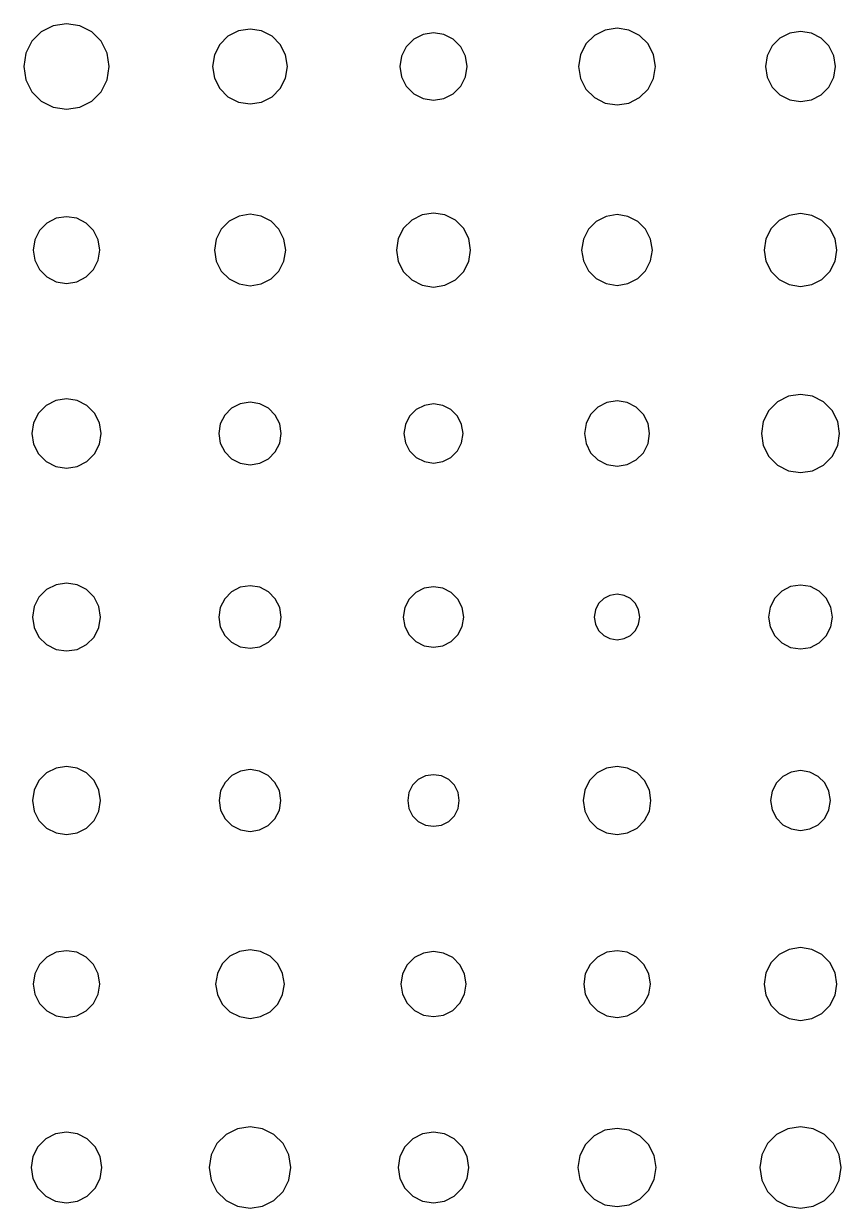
# Model space of a CAD drawing. Header units: metres. Extents: x -318 to 327, y -235 to 244.
# Drawn here: x 170.8 to 251, y 17 to 133.2 of the extents above; entities that cross this region are included whole.
import ezdxf

# ---------------------------------------------------------------- set-up
doc = ezdxf.new("R2010")
doc.units = ezdxf.units.M

msp = doc.modelspace()

# ---------------------------------------------------------------- linework, layer by layer
for p, q in [((173.7, 132.99, -415.69), (172.53, 132.4, -415.69)), ((175, 133.2, -415.69), (173.7, 132.99, -415.69)), ((176.3, 132.99, -415.69), (175, 133.2, -415.69)), ((177.47, 132.4, -415.69), (176.3, 132.99, -415.69)), ((191.87, 132.49, -415.69), (190.84, 131.97, -415.69)), ((193, 132.67, -415.69), (191.87, 132.49, -415.69)), ((194.13, 132.49, -415.69), (193, 132.67, -415.69)), ((195.16, 131.97, -415.69), (194.13, 132.49, -415.69)), ((227.84, 132.58, -415.69), (226.79, 132.05, -415.69)), ((229, 132.77, -415.69), (227.84, 132.58, -415.69)), ((230.16, 132.58, -415.69), (229, 132.77, -415.69)), ((231.21, 132.05, -415.69), (230.16, 132.58, -415.69)), ((171.6, 131.47, -415.69), (171.01, 130.3, -415.69)), ((172.53, 132.4, -415.69), (171.6, 131.47, -415.69)), ((178.4, 131.47, -415.69), (177.47, 132.4, -415.69)), ((178.99, 130.3, -415.69), (178.4, 131.47, -415.69)), ((190.84, 131.97, -415.69), (190.03, 131.16, -415.69)), ((195.97, 131.16, -415.69), (195.16, 131.97, -415.69)), ((209.06, 131.67, -415.69), (208.33, 130.94, -415.69)), ((209.98, 132.14, -415.69), (209.06, 131.67, -415.69)), ((211, 132.3, -415.69), (209.98, 132.14, -415.69)), ((212.02, 132.14, -415.69), (211, 132.3, -415.69)), ((212.94, 131.67, -415.69), (212.02, 132.14, -415.69)), ((213.67, 130.94, -415.69), (212.94, 131.67, -415.69)), ((226.79, 132.05, -415.69), (225.95, 131.21, -415.69)), ((232.05, 131.21, -415.69), (231.21, 132.05, -415.69)), ((244.98, 131.78, -415.69), (244.22, 131.02, -415.69)), ((245.94, 132.27, -415.69), (244.98, 131.78, -415.69)), ((247, 132.43, -415.69), (245.94, 132.27, -415.69)), ((248.06, 132.27, -415.69), (247, 132.43, -415.69)), ((249.02, 131.78, -415.69), (248.06, 132.27, -415.69)), ((249.78, 131.02, -415.69), (249.02, 131.78, -415.69)), ((171.01, 130.3, -415.69), (170.8, 129, -415.69)), ((179.2, 129, -415.69), (178.99, 130.3, -415.69)), ((190.03, 131.16, -415.69), (189.51, 130.13, -415.69)), ((196.49, 130.13, -415.69), (195.97, 131.16, -415.69)), ((208.33, 130.94, -415.69), (207.86, 130.02, -415.69)), ((214.14, 130.02, -415.69), (213.67, 130.94, -415.69)), ((225.42, 130.16, -415.69), (225.23, 129, -415.69)), ((225.95, 131.21, -415.69), (225.42, 130.16, -415.69)), ((232.58, 130.16, -415.69), (232.05, 131.21, -415.69)), ((232.77, 129, -415.69), (232.58, 130.16, -415.69)), ((244.22, 131.02, -415.69), (243.73, 130.06, -415.69)), ((250.27, 130.06, -415.69), (249.78, 131.02, -415.69)), ((170.8, 129, -415.69), (171.01, 127.7, -415.69)), ((178.99, 127.7, -415.69), (179.2, 129, -415.69)), ((189.51, 130.13, -415.69), (189.33, 129, -415.69)), ((189.33, 129, -415.69), (189.51, 127.87, -415.69)), ((196.67, 129, -415.69), (196.49, 130.13, -415.69)), ((196.49, 127.87, -415.69), (196.67, 129, -415.69)), ((207.86, 130.02, -415.69), (207.7, 129, -415.69)), ((207.7, 129, -415.69), (207.86, 127.98, -415.69)), ((214.3, 129, -415.69), (214.14, 130.02, -415.69)), ((214.14, 127.98, -415.69), (214.3, 129, -415.69)), ((225.23, 129, -415.69), (225.42, 127.84, -415.69)), ((232.58, 127.84, -415.69), (232.77, 129, -415.69)), ((243.73, 130.06, -415.69), (243.57, 129, -415.69)), ((243.57, 129, -415.69), (243.73, 127.94, -415.69)), ((250.43, 129, -415.69), (250.27, 130.06, -415.69)), ((250.27, 127.94, -415.69), (250.43, 129, -415.69)), ((189.51, 127.87, -415.69), (190.03, 126.84, -415.69)), ((195.97, 126.84, -415.69), (196.49, 127.87, -415.69)), ((207.86, 127.98, -415.69), (208.33, 127.06, -415.69)), ((213.67, 127.06, -415.69), (214.14, 127.98, -415.69)), ((225.42, 127.84, -415.69), (225.95, 126.79, -415.69)), ((232.05, 126.79, -415.69), (232.58, 127.84, -415.69)), ((243.73, 127.94, -415.69), (244.22, 126.98, -415.69)), ((249.78, 126.98, -415.69), (250.27, 127.94, -415.69)), ((171.01, 127.7, -415.69), (171.6, 126.53, -415.69)), ((178.4, 126.53, -415.69), (178.99, 127.7, -415.69)), ((190.03, 126.84, -415.69), (190.84, 126.03, -415.69)), ((195.16, 126.03, -415.69), (195.97, 126.84, -415.69)), ((208.33, 127.06, -415.69), (209.06, 126.33, -415.69)), ((212.94, 126.33, -415.69), (213.67, 127.06, -415.69)), ((225.95, 126.79, -415.69), (226.79, 125.95, -415.69)), ((231.21, 125.95, -415.69), (232.05, 126.79, -415.69)), ((244.22, 126.98, -415.69), (244.98, 126.22, -415.69)), ((249.02, 126.22, -415.69), (249.78, 126.98, -415.69)), ((171.6, 126.53, -415.69), (172.53, 125.6, -415.69)), ((172.53, 125.6, -415.69), (173.7, 125.01, -415.69)), ((176.3, 125.01, -415.69), (177.47, 125.6, -415.69)), ((177.47, 125.6, -415.69), (178.4, 126.53, -415.69)), ((190.84, 126.03, -415.69), (191.87, 125.51, -415.69)), ((191.87, 125.51, -415.69), (193, 125.33, -415.69)), ((193, 125.33, -415.69), (194.13, 125.51, -415.69)), ((194.13, 125.51, -415.69), (195.16, 126.03, -415.69)), ((209.06, 126.33, -415.69), (209.98, 125.86, -415.69)), ((209.98, 125.86, -415.69), (211, 125.7, -415.69)), ((211, 125.7, -415.69), (212.02, 125.86, -415.69)), ((212.02, 125.86, -415.69), (212.94, 126.33, -415.69)), ((226.79, 125.95, -415.69), (227.84, 125.42, -415.69)), ((230.16, 125.42, -415.69), (231.21, 125.95, -415.69)), ((244.98, 126.22, -415.69), (245.94, 125.73, -415.69)), ((245.94, 125.73, -415.69), (247, 125.57, -415.69)), ((247, 125.57, -415.69), (248.06, 125.73, -415.69)), ((248.06, 125.73, -415.69), (249.02, 126.22, -415.69)), ((173.7, 125.01, -415.69), (175, 124.8, -415.69)), ((175, 124.8, -415.69), (176.3, 125.01, -415.69)), ((227.84, 125.42, -415.69), (229, 125.23, -415.69)), ((229, 125.23, -415.69), (230.16, 125.42, -415.69)), ((173.99, 114.11, -415.69), (173.08, 113.64, -415.69)), ((175, 114.27, -415.69), (173.99, 114.11, -415.69)), ((176.01, 114.11, -415.69), (175, 114.27, -415.69)), ((176.92, 113.64, -415.69), (176.01, 114.11, -415.69)), ((191.92, 114.33, -415.69), (190.94, 113.83, -415.69)), ((193, 114.5, -415.69), (191.92, 114.33, -415.69)), ((194.08, 114.33, -415.69), (193, 114.5, -415.69)), ((195.06, 113.83, -415.69), (194.08, 114.33, -415.69)), ((208.86, 113.94, -415.69), (208.06, 113.14, -415.69)), ((209.88, 114.46, -415.69), (208.86, 113.94, -415.69)), ((211, 114.63, -415.69), (209.88, 114.46, -415.69)), ((212.12, 114.46, -415.69), (211, 114.63, -415.69)), ((213.14, 113.94, -415.69), (212.12, 114.46, -415.69)), ((213.94, 113.14, -415.69), (213.14, 113.94, -415.69)), ((227.93, 114.3, -415.69), (226.96, 113.8, -415.69)), ((229, 114.47, -415.69), (227.93, 114.3, -415.69)), ((230.07, 114.3, -415.69), (229, 114.47, -415.69)), ((231.04, 113.8, -415.69), (230.07, 114.3, -415.69)), ((244.9, 113.89, -415.69), (244.11, 113.1, -415.69)), ((245.9, 114.39, -415.69), (244.9, 113.89, -415.69)), ((247, 114.57, -415.69), (245.9, 114.39, -415.69)), ((248.1, 114.39, -415.69), (247, 114.57, -415.69)), ((249.1, 113.89, -415.69), (248.1, 114.39, -415.69)), ((249.89, 113.1, -415.69), (249.1, 113.89, -415.69)), ((172.36, 112.92, -415.69), (171.89, 112.01, -415.69)), ((173.08, 113.64, -415.69), (172.36, 112.92, -415.69)), ((177.64, 112.92, -415.69), (176.92, 113.64, -415.69)), ((178.11, 112.01, -415.69), (177.64, 112.92, -415.69)), ((190.17, 113.06, -415.69), (189.67, 112.08, -415.69)), ((190.94, 113.83, -415.69), (190.17, 113.06, -415.69)), ((195.83, 113.06, -415.69), (195.06, 113.83, -415.69)), ((196.33, 112.08, -415.69), (195.83, 113.06, -415.69)), ((208.06, 113.14, -415.69), (207.54, 112.12, -415.69)), ((214.46, 112.12, -415.69), (213.94, 113.14, -415.69)), ((226.2, 113.04, -415.69), (225.7, 112.07, -415.69)), ((226.96, 113.8, -415.69), (226.2, 113.04, -415.69)), ((231.8, 113.04, -415.69), (231.04, 113.8, -415.69)), ((232.3, 112.07, -415.69), (231.8, 113.04, -415.69)), ((244.11, 113.1, -415.69), (243.61, 112.1, -415.69)), ((250.39, 112.1, -415.69), (249.89, 113.1, -415.69)), ((171.89, 112.01, -415.69), (171.73, 111, -415.69)), ((178.27, 111, -415.69), (178.11, 112.01, -415.69)), ((189.67, 112.08, -415.69), (189.5, 111, -415.69)), ((196.5, 111, -415.69), (196.33, 112.08, -415.69)), ((207.54, 112.12, -415.69), (207.37, 111, -415.69)), ((214.63, 111, -415.69), (214.46, 112.12, -415.69)), ((225.7, 112.07, -415.69), (225.53, 111, -415.69)), ((232.47, 111, -415.69), (232.3, 112.07, -415.69)), ((243.61, 112.1, -415.69), (243.43, 111, -415.69)), ((250.57, 111, -415.69), (250.39, 112.1, -415.69)), ((171.73, 111, -415.69), (171.89, 109.99, -415.69)), ((178.11, 109.99, -415.69), (178.27, 111, -415.69)), ((189.5, 111, -415.69), (189.67, 109.92, -415.69)), ((196.33, 109.92, -415.69), (196.5, 111, -415.69)), ((207.37, 111, -415.69), (207.54, 109.88, -415.69)), ((214.46, 109.88, -415.69), (214.63, 111, -415.69)), ((225.53, 111, -415.69), (225.7, 109.93, -415.69)), ((232.3, 109.93, -415.69), (232.47, 111, -415.69)), ((243.43, 111, -415.69), (243.61, 109.9, -415.69)), ((250.39, 109.9, -415.69), (250.57, 111, -415.69)), ((171.89, 109.99, -415.69), (172.36, 109.08, -415.69)), ((177.64, 109.08, -415.69), (178.11, 109.99, -415.69)), ((189.67, 109.92, -415.69), (190.17, 108.94, -415.69)), ((195.83, 108.94, -415.69), (196.33, 109.92, -415.69)), ((207.54, 109.88, -415.69), (208.06, 108.86, -415.69)), ((213.94, 108.86, -415.69), (214.46, 109.88, -415.69)), ((225.7, 109.93, -415.69), (226.2, 108.96, -415.69)), ((231.8, 108.96, -415.69), (232.3, 109.93, -415.69)), ((243.61, 109.9, -415.69), (244.11, 108.9, -415.69)), ((249.89, 108.9, -415.69), (250.39, 109.9, -415.69)), ((172.36, 109.08, -415.69), (173.08, 108.36, -415.69)), ((173.08, 108.36, -415.69), (173.99, 107.89, -415.69)), ((176.01, 107.89, -415.69), (176.92, 108.36, -415.69)), ((176.92, 108.36, -415.69), (177.64, 109.08, -415.69)), ((190.17, 108.94, -415.69), (190.94, 108.17, -415.69)), ((190.94, 108.17, -415.69), (191.92, 107.67, -415.69)), ((194.08, 107.67, -415.69), (195.06, 108.17, -415.69)), ((195.06, 108.17, -415.69), (195.83, 108.94, -415.69)), ((208.06, 108.86, -415.69), (208.86, 108.06, -415.69)), ((213.14, 108.06, -415.69), (213.94, 108.86, -415.69)), ((226.2, 108.96, -415.69), (226.96, 108.2, -415.69)), ((226.96, 108.2, -415.69), (227.93, 107.7, -415.69)), ((230.07, 107.7, -415.69), (231.04, 108.2, -415.69)), ((231.04, 108.2, -415.69), (231.8, 108.96, -415.69)), ((244.11, 108.9, -415.69), (244.9, 108.11, -415.69)), ((244.9, 108.11, -415.69), (245.9, 107.61, -415.69)), ((248.1, 107.61, -415.69), (249.1, 108.11, -415.69)), ((249.1, 108.11, -415.69), (249.89, 108.9, -415.69)), ((173.99, 107.89, -415.69), (175, 107.73, -415.69)), ((175, 107.73, -415.69), (176.01, 107.89, -415.69)), ((191.92, 107.67, -415.69), (193, 107.5, -415.69)), ((193, 107.5, -415.69), (194.08, 107.67, -415.69)), ((208.86, 108.06, -415.69), (209.88, 107.54, -415.69)), ((209.88, 107.54, -415.69), (211, 107.37, -415.69)), ((211, 107.37, -415.69), (212.12, 107.54, -415.69)), ((212.12, 107.54, -415.69), (213.14, 108.06, -415.69)), ((227.93, 107.7, -415.69), (229, 107.53, -415.69)), ((229, 107.53, -415.69), (230.07, 107.7, -415.69)), ((245.9, 107.61, -415.69), (247, 107.43, -415.69)), ((247, 107.43, -415.69), (248.1, 107.61, -415.69)), ((245.82, 96.65, -415.69), (244.75, 96.1, -415.69)), ((247, 96.83, -415.69), (245.82, 96.65, -415.69)), ((248.18, 96.65, -415.69), (247, 96.83, -415.69)), ((249.25, 96.1, -415.69), (248.18, 96.65, -415.69)), ((173, 95.75, -415.69), (172.25, 95, -415.69)), ((173.95, 96.23, -415.69), (173, 95.75, -415.69)), ((175, 96.4, -415.69), (173.95, 96.23, -415.69)), ((176.05, 96.23, -415.69), (175, 96.4, -415.69)), ((177, 95.75, -415.69), (176.05, 96.23, -415.69)), ((177.75, 95, -415.69), (177, 95.75, -415.69)), ((191.2, 95.48, -415.69), (190.52, 94.8, -415.69)), ((192.05, 95.92, -415.69), (191.2, 95.48, -415.69)), ((193, 96.07, -415.69), (192.05, 95.92, -415.69)), ((193.95, 95.92, -415.69), (193, 96.07, -415.69)), ((194.8, 95.48, -415.69), (193.95, 95.92, -415.69)), ((195.48, 94.8, -415.69), (194.8, 95.48, -415.69)), ((209.3, 95.35, -415.69), (208.65, 94.7, -415.69)), ((210.1, 95.76, -415.69), (209.3, 95.35, -415.69)), ((211, 95.9, -415.69), (210.1, 95.76, -415.69)), ((211.9, 95.76, -415.69), (211, 95.9, -415.69)), ((212.7, 95.35, -415.69), (211.9, 95.76, -415.69)), ((213.35, 94.7, -415.69), (212.7, 95.35, -415.69)), ((227.12, 95.59, -415.69), (226.41, 94.88, -415.69)), ((228.01, 96.04, -415.69), (227.12, 95.59, -415.69)), ((229, 96.2, -415.69), (228.01, 96.04, -415.69)), ((229.99, 96.04, -415.69), (229, 96.2, -415.69)), ((230.88, 95.59, -415.69), (229.99, 96.04, -415.69)), ((231.59, 94.88, -415.69), (230.88, 95.59, -415.69)), ((244.75, 96.1, -415.69), (243.9, 95.25, -415.69)), ((250.1, 95.25, -415.69), (249.25, 96.1, -415.69)), ((172.25, 95, -415.69), (171.77, 94.05, -415.69)), ((178.23, 94.05, -415.69), (177.75, 95, -415.69)), ((190.52, 94.8, -415.69), (190.08, 93.95, -415.69)), ((195.92, 93.95, -415.69), (195.48, 94.8, -415.69)), ((208.65, 94.7, -415.69), (208.24, 93.9, -415.69)), ((213.76, 93.9, -415.69), (213.35, 94.7, -415.69)), ((226.41, 94.88, -415.69), (225.96, 93.99, -415.69)), ((232.04, 93.99, -415.69), (231.59, 94.88, -415.69)), ((243.35, 94.18, -415.69), (243.17, 93, -415.69)), ((243.9, 95.25, -415.69), (243.35, 94.18, -415.69)), ((250.65, 94.18, -415.69), (250.1, 95.25, -415.69)), ((250.83, 93, -415.69), (250.65, 94.18, -415.69)), ((171.77, 94.05, -415.69), (171.6, 93, -415.69)), ((171.6, 93, -415.69), (171.77, 91.95, -415.69)), ((178.4, 93, -415.69), (178.23, 94.05, -415.69)), ((178.23, 91.95, -415.69), (178.4, 93, -415.69)), ((190.08, 93.95, -415.69), (189.93, 93, -415.69)), ((189.93, 93, -415.69), (190.08, 92.05, -415.69)), ((196.07, 93, -415.69), (195.92, 93.95, -415.69)), ((195.92, 92.05, -415.69), (196.07, 93, -415.69)), ((208.24, 93.9, -415.69), (208.1, 93, -415.69)), ((208.1, 93, -415.69), (208.24, 92.1, -415.69)), ((213.9, 93, -415.69), (213.76, 93.9, -415.69)), ((213.76, 92.1, -415.69), (213.9, 93, -415.69)), ((225.96, 93.99, -415.69), (225.8, 93, -415.69)), ((225.8, 93, -415.69), (225.96, 92.01, -415.69)), ((232.2, 93, -415.69), (232.04, 93.99, -415.69)), ((232.04, 92.01, -415.69), (232.2, 93, -415.69)), ((243.17, 93, -415.69), (243.35, 91.82, -415.69)), ((250.65, 91.82, -415.69), (250.83, 93, -415.69)), ((171.77, 91.95, -415.69), (172.25, 91, -415.69)), ((177.75, 91, -415.69), (178.23, 91.95, -415.69)), ((190.08, 92.05, -415.69), (190.52, 91.2, -415.69)), ((195.48, 91.2, -415.69), (195.92, 92.05, -415.69)), ((208.24, 92.1, -415.69), (208.65, 91.3, -415.69)), ((213.35, 91.3, -415.69), (213.76, 92.1, -415.69)), ((225.96, 92.01, -415.69), (226.41, 91.12, -415.69)), ((231.59, 91.12, -415.69), (232.04, 92.01, -415.69)), ((243.35, 91.82, -415.69), (243.9, 90.75, -415.69)), ((250.1, 90.75, -415.69), (250.65, 91.82, -415.69)), ((172.25, 91, -415.69), (173, 90.25, -415.69)), ((177, 90.25, -415.69), (177.75, 91, -415.69)), ((190.52, 91.2, -415.69), (191.2, 90.52, -415.69)), ((194.8, 90.52, -415.69), (195.48, 91.2, -415.69)), ((208.65, 91.3, -415.69), (209.3, 90.65, -415.69)), ((209.3, 90.65, -415.69), (210.1, 90.24, -415.69)), ((211.9, 90.24, -415.69), (212.7, 90.65, -415.69)), ((212.7, 90.65, -415.69), (213.35, 91.3, -415.69)), ((226.41, 91.12, -415.69), (227.12, 90.41, -415.69)), ((230.88, 90.41, -415.69), (231.59, 91.12, -415.69)), ((243.9, 90.75, -415.69), (244.75, 89.9, -415.69)), ((249.25, 89.9, -415.69), (250.1, 90.75, -415.69)), ((173, 90.25, -415.69), (173.95, 89.77, -415.69)), ((173.95, 89.77, -415.69), (175, 89.6, -415.69)), ((175, 89.6, -415.69), (176.05, 89.77, -415.69)), ((176.05, 89.77, -415.69), (177, 90.25, -415.69)), ((191.2, 90.52, -415.69), (192.05, 90.08, -415.69)), ((192.05, 90.08, -415.69), (193, 89.93, -415.69)), ((193, 89.93, -415.69), (193.95, 90.08, -415.69)), ((193.95, 90.08, -415.69), (194.8, 90.52, -415.69)), ((210.1, 90.24, -415.69), (211, 90.1, -415.69)), ((211, 90.1, -415.69), (211.9, 90.24, -415.69)), ((227.12, 90.41, -415.69), (228.01, 89.96, -415.69)), ((228.01, 89.96, -415.69), (229, 89.8, -415.69)), ((229, 89.8, -415.69), (229.99, 89.96, -415.69)), ((229.99, 89.96, -415.69), (230.88, 90.41, -415.69)), ((244.75, 89.9, -415.69), (245.82, 89.35, -415.69)), ((248.18, 89.35, -415.69), (249.25, 89.9, -415.69)), ((245.82, 89.35, -415.69), (247, 89.17, -415.69)), ((247, 89.17, -415.69), (248.18, 89.35, -415.69)), ((173.97, 78.17, -415.69), (173.04, 77.7, -415.69)), ((175, 78.33, -415.69), (173.97, 78.17, -415.69)), ((176.03, 78.17, -415.69), (175, 78.33, -415.69)), ((176.96, 77.7, -415.69), (176.03, 78.17, -415.69)), ((192.05, 77.92, -415.69), (191.2, 77.48, -415.69)), ((193, 78.07, -415.69), (192.05, 77.92, -415.69)), ((193.95, 77.92, -415.69), (193, 78.07, -415.69)), ((194.8, 77.48, -415.69), (193.95, 77.92, -415.69)), ((211, 77.97, -415.69), (210.08, 77.82, -415.69)), ((211.92, 77.82, -415.69), (211, 77.97, -415.69)), ((246.03, 77.98, -415.69), (245.16, 77.53, -415.69)), ((247, 78.13, -415.69), (246.03, 77.98, -415.69)), ((247.97, 77.98, -415.69), (247, 78.13, -415.69)), ((248.84, 77.53, -415.69), (247.97, 77.98, -415.69)), ((172.3, 76.96, -415.69), (171.83, 76.03, -415.69)), ((173.04, 77.7, -415.69), (172.3, 76.96, -415.69)), ((177.7, 76.96, -415.69), (176.96, 77.7, -415.69)), ((178.17, 76.03, -415.69), (177.7, 76.96, -415.69)), ((190.52, 76.8, -415.69), (190.08, 75.95, -415.69)), ((191.2, 77.48, -415.69), (190.52, 76.8, -415.69)), ((195.48, 76.8, -415.69), (194.8, 77.48, -415.69)), ((195.92, 75.95, -415.69), (195.48, 76.8, -415.69)), ((208.6, 76.74, -415.69), (208.18, 75.92, -415.69)), ((209.26, 77.4, -415.69), (208.6, 76.74, -415.69)), ((210.08, 77.82, -415.69), (209.26, 77.4, -415.69)), ((212.74, 77.4, -415.69), (211.92, 77.82, -415.69)), ((213.4, 76.74, -415.69), (212.74, 77.4, -415.69)), ((213.82, 75.92, -415.69), (213.4, 76.74, -415.69)), ((227.69, 76.81, -415.69), (227.19, 76.31, -415.69)), ((228.31, 77.12, -415.69), (227.69, 76.81, -415.69)), ((229, 77.23, -415.69), (228.31, 77.12, -415.69)), ((229.69, 77.12, -415.69), (229, 77.23, -415.69)), ((230.31, 76.81, -415.69), (229.69, 77.12, -415.69)), ((230.81, 76.31, -415.69), (230.31, 76.81, -415.69)), ((244.47, 76.84, -415.69), (244.02, 75.97, -415.69)), ((245.16, 77.53, -415.69), (244.47, 76.84, -415.69)), ((249.53, 76.84, -415.69), (248.84, 77.53, -415.69)), ((249.98, 75.97, -415.69), (249.53, 76.84, -415.69)), ((171.83, 76.03, -415.69), (171.67, 75, -415.69)), ((178.33, 75, -415.69), (178.17, 76.03, -415.69)), ((190.08, 75.95, -415.69), (189.93, 75, -415.69)), ((196.07, 75, -415.69), (195.92, 75.95, -415.69)), ((208.18, 75.92, -415.69), (208.03, 75, -415.69)), ((213.97, 75, -415.69), (213.82, 75.92, -415.69)), ((226.88, 75.69, -415.69), (226.77, 75, -415.69)), ((227.19, 76.31, -415.69), (226.88, 75.69, -415.69)), ((231.12, 75.69, -415.69), (230.81, 76.31, -415.69)), ((231.23, 75, -415.69), (231.12, 75.69, -415.69)), ((244.02, 75.97, -415.69), (243.87, 75, -415.69)), ((250.13, 75, -415.69), (249.98, 75.97, -415.69)), ((171.67, 75, -415.69), (171.83, 73.97, -415.69)), ((178.17, 73.97, -415.69), (178.33, 75, -415.69)), ((189.93, 75, -415.69), (190.08, 74.05, -415.69)), ((195.92, 74.05, -415.69), (196.07, 75, -415.69)), ((208.03, 75, -415.69), (208.18, 74.08, -415.69)), ((213.82, 74.08, -415.69), (213.97, 75, -415.69)), ((226.77, 75, -415.69), (226.88, 74.31, -415.69)), ((231.12, 74.31, -415.69), (231.23, 75, -415.69)), ((243.87, 75, -415.69), (244.02, 74.03, -415.69)), ((249.98, 74.03, -415.69), (250.13, 75, -415.69)), ((171.83, 73.97, -415.69), (172.3, 73.04, -415.69)), ((177.7, 73.04, -415.69), (178.17, 73.97, -415.69)), ((190.08, 74.05, -415.69), (190.52, 73.2, -415.69)), ((195.48, 73.2, -415.69), (195.92, 74.05, -415.69)), ((208.18, 74.08, -415.69), (208.6, 73.26, -415.69)), ((208.6, 73.26, -415.69), (209.26, 72.6, -415.69)), ((212.74, 72.6, -415.69), (213.4, 73.26, -415.69)), ((213.4, 73.26, -415.69), (213.82, 74.08, -415.69)), ((226.88, 74.31, -415.69), (227.19, 73.69, -415.69)), ((227.19, 73.69, -415.69), (227.69, 73.19, -415.69)), ((230.31, 73.19, -415.69), (230.81, 73.69, -415.69)), ((230.81, 73.69, -415.69), (231.12, 74.31, -415.69)), ((244.02, 74.03, -415.69), (244.47, 73.16, -415.69)), ((249.53, 73.16, -415.69), (249.98, 74.03, -415.69)), ((172.3, 73.04, -415.69), (173.04, 72.3, -415.69)), ((173.04, 72.3, -415.69), (173.97, 71.83, -415.69)), ((176.03, 71.83, -415.69), (176.96, 72.3, -415.69)), ((176.96, 72.3, -415.69), (177.7, 73.04, -415.69)), ((190.52, 73.2, -415.69), (191.2, 72.52, -415.69)), ((191.2, 72.52, -415.69), (192.05, 72.08, -415.69)), ((192.05, 72.08, -415.69), (193, 71.93, -415.69)), ((193, 71.93, -415.69), (193.95, 72.08, -415.69)), ((193.95, 72.08, -415.69), (194.8, 72.52, -415.69)), ((194.8, 72.52, -415.69), (195.48, 73.2, -415.69)), ((209.26, 72.6, -415.69), (210.08, 72.18, -415.69)), ((210.08, 72.18, -415.69), (211, 72.03, -415.69)), ((211, 72.03, -415.69), (211.92, 72.18, -415.69)), ((211.92, 72.18, -415.69), (212.74, 72.6, -415.69)), ((227.69, 73.19, -415.69), (228.31, 72.88, -415.69)), ((228.31, 72.88, -415.69), (229, 72.77, -415.69)), ((229, 72.77, -415.69), (229.69, 72.88, -415.69)), ((229.69, 72.88, -415.69), (230.31, 73.19, -415.69)), ((244.47, 73.16, -415.69), (245.16, 72.47, -415.69)), ((245.16, 72.47, -415.69), (246.03, 72.02, -415.69)), ((247.97, 72.02, -415.69), (248.84, 72.47, -415.69)), ((248.84, 72.47, -415.69), (249.53, 73.16, -415.69)), ((173.97, 71.83, -415.69), (175, 71.67, -415.69)), ((175, 71.67, -415.69), (176.03, 71.83, -415.69)), ((246.03, 72.02, -415.69), (247, 71.87, -415.69)), ((247, 71.87, -415.69), (247.97, 72.02, -415.69)), ((173.04, 59.7, -415.69), (172.3, 58.96, -415.69)), ((173.97, 60.17, -415.69), (173.04, 59.7, -415.69)), ((175, 60.33, -415.69), (173.97, 60.17, -415.69)), ((176.03, 60.17, -415.69), (175, 60.33, -415.69)), ((176.96, 59.7, -415.69), (176.03, 60.17, -415.69)), ((177.7, 58.96, -415.69), (176.96, 59.7, -415.69)), ((191.22, 59.45, -415.69), (190.55, 58.78, -415.69)), ((192.06, 59.88, -415.69), (191.22, 59.45, -415.69)), ((193, 60.03, -415.69), (192.06, 59.88, -415.69)), ((193.94, 59.88, -415.69), (193, 60.03, -415.69)), ((194.78, 59.45, -415.69), (193.94, 59.88, -415.69)), ((195.45, 58.78, -415.69), (194.78, 59.45, -415.69)), ((210.22, 59.41, -415.69), (209.51, 59.05, -415.69)), ((211, 59.53, -415.69), (210.22, 59.41, -415.69)), ((211.78, 59.41, -415.69), (211, 59.53, -415.69)), ((212.49, 59.05, -415.69), (211.78, 59.41, -415.69)), ((227.04, 59.7, -415.69), (226.3, 58.96, -415.69)), ((227.97, 60.17, -415.69), (227.04, 59.7, -415.69)), ((229, 60.33, -415.69), (227.97, 60.17, -415.69)), ((230.03, 60.17, -415.69), (229, 60.33, -415.69)), ((230.96, 59.7, -415.69), (230.03, 60.17, -415.69)), ((231.7, 58.96, -415.69), (230.96, 59.7, -415.69)), ((245.28, 59.37, -415.69), (244.63, 58.72, -415.69)), ((246.09, 59.79, -415.69), (245.28, 59.37, -415.69)), ((247, 59.93, -415.69), (246.09, 59.79, -415.69)), ((247.91, 59.79, -415.69), (247, 59.93, -415.69)), ((248.72, 59.37, -415.69), (247.91, 59.79, -415.69)), ((249.37, 58.72, -415.69), (248.72, 59.37, -415.69)), ((172.3, 58.96, -415.69), (171.83, 58.03, -415.69)), ((178.17, 58.03, -415.69), (177.7, 58.96, -415.69)), ((190.55, 58.78, -415.69), (190.12, 57.94, -415.69)), ((195.88, 57.94, -415.69), (195.45, 58.78, -415.69)), ((208.95, 58.49, -415.69), (208.59, 57.78, -415.69)), ((209.51, 59.05, -415.69), (208.95, 58.49, -415.69)), ((213.05, 58.49, -415.69), (212.49, 59.05, -415.69)), ((213.41, 57.78, -415.69), (213.05, 58.49, -415.69)), ((226.3, 58.96, -415.69), (225.83, 58.03, -415.69)), ((232.17, 58.03, -415.69), (231.7, 58.96, -415.69)), ((244.63, 58.72, -415.69), (244.21, 57.91, -415.69)), ((249.79, 57.91, -415.69), (249.37, 58.72, -415.69)), ((171.83, 58.03, -415.69), (171.67, 57, -415.69)), ((171.67, 57, -415.69), (171.83, 55.97, -415.69)), ((178.33, 57, -415.69), (178.17, 58.03, -415.69)), ((178.17, 55.97, -415.69), (178.33, 57, -415.69)), ((190.12, 57.94, -415.69), (189.97, 57, -415.69)), ((189.97, 57, -415.69), (190.12, 56.06, -415.69)), ((196.03, 57, -415.69), (195.88, 57.94, -415.69)), ((195.88, 56.06, -415.69), (196.03, 57, -415.69)), ((208.59, 57.78, -415.69), (208.47, 57, -415.69)), ((208.47, 57, -415.69), (208.59, 56.22, -415.69)), ((213.53, 57, -415.69), (213.41, 57.78, -415.69)), ((213.41, 56.22, -415.69), (213.53, 57, -415.69)), ((225.83, 58.03, -415.69), (225.67, 57, -415.69)), ((225.67, 57, -415.69), (225.83, 55.97, -415.69)), ((232.33, 57, -415.69), (232.17, 58.03, -415.69)), ((232.17, 55.97, -415.69), (232.33, 57, -415.69)), ((244.21, 57.91, -415.69), (244.07, 57, -415.69)), ((244.07, 57, -415.69), (244.21, 56.09, -415.69)), ((249.93, 57, -415.69), (249.79, 57.91, -415.69)), ((249.79, 56.09, -415.69), (249.93, 57, -415.69)), ((171.83, 55.97, -415.69), (172.3, 55.04, -415.69)), ((177.7, 55.04, -415.69), (178.17, 55.97, -415.69)), ((190.12, 56.06, -415.69), (190.55, 55.22, -415.69)), ((195.45, 55.22, -415.69), (195.88, 56.06, -415.69)), ((208.59, 56.22, -415.69), (208.95, 55.51, -415.69)), ((213.05, 55.51, -415.69), (213.41, 56.22, -415.69)), ((225.83, 55.97, -415.69), (226.3, 55.04, -415.69)), ((231.7, 55.04, -415.69), (232.17, 55.97, -415.69)), ((244.21, 56.09, -415.69), (244.63, 55.28, -415.69)), ((249.37, 55.28, -415.69), (249.79, 56.09, -415.69)), ((172.3, 55.04, -415.69), (173.04, 54.3, -415.69)), ((176.96, 54.3, -415.69), (177.7, 55.04, -415.69)), ((190.55, 55.22, -415.69), (191.22, 54.55, -415.69)), ((194.78, 54.55, -415.69), (195.45, 55.22, -415.69)), ((208.95, 55.51, -415.69), (209.51, 54.95, -415.69)), ((209.51, 54.95, -415.69), (210.22, 54.59, -415.69)), ((211.78, 54.59, -415.69), (212.49, 54.95, -415.69)), ((212.49, 54.95, -415.69), (213.05, 55.51, -415.69)), ((226.3, 55.04, -415.69), (227.04, 54.3, -415.69)), ((230.96, 54.3, -415.69), (231.7, 55.04, -415.69)), ((244.63, 55.28, -415.69), (245.28, 54.63, -415.69)), ((245.28, 54.63, -415.69), (246.09, 54.21, -415.69)), ((247.91, 54.21, -415.69), (248.72, 54.63, -415.69)), ((248.72, 54.63, -415.69), (249.37, 55.28, -415.69)), ((173.04, 54.3, -415.69), (173.97, 53.83, -415.69)), ((173.97, 53.83, -415.69), (175, 53.67, -415.69)), ((175, 53.67, -415.69), (176.03, 53.83, -415.69)), ((176.03, 53.83, -415.69), (176.96, 54.3, -415.69)), ((191.22, 54.55, -415.69), (192.06, 54.12, -415.69)), ((192.06, 54.12, -415.69), (193, 53.97, -415.69)), ((193, 53.97, -415.69), (193.94, 54.12, -415.69)), ((193.94, 54.12, -415.69), (194.78, 54.55, -415.69)), ((210.22, 54.59, -415.69), (211, 54.47, -415.69)), ((211, 54.47, -415.69), (211.78, 54.59, -415.69)), ((227.04, 54.3, -415.69), (227.97, 53.83, -415.69)), ((227.97, 53.83, -415.69), (229, 53.67, -415.69)), ((229, 53.67, -415.69), (230.03, 53.83, -415.69)), ((230.03, 53.83, -415.69), (230.96, 54.3, -415.69)), ((246.09, 54.21, -415.69), (247, 54.07, -415.69)), ((247, 54.07, -415.69), (247.91, 54.21, -415.69)), ((173.99, 42.11, -415.69), (173.08, 41.64, -415.69)), ((175, 42.27, -415.69), (173.99, 42.11, -415.69)), ((176.01, 42.11, -415.69), (175, 42.27, -415.69)), ((176.92, 41.64, -415.69), (176.01, 42.11, -415.69)), ((191.96, 42.2, -415.69), (191.02, 41.72, -415.69)), ((193, 42.37, -415.69), (191.96, 42.2, -415.69)), ((194.04, 42.2, -415.69), (193, 42.37, -415.69)), ((194.98, 41.72, -415.69), (194.04, 42.2, -415.69)), ((210.01, 42.04, -415.69), (209.12, 41.59, -415.69)), ((211, 42.2, -415.69), (210.01, 42.04, -415.69)), ((211.99, 42.04, -415.69), (211, 42.2, -415.69)), ((212.88, 41.59, -415.69), (211.99, 42.04, -415.69)), ((227.99, 42.11, -415.69), (227.08, 41.64, -415.69)), ((229, 42.27, -415.69), (227.99, 42.11, -415.69)), ((230.01, 42.11, -415.69), (229, 42.27, -415.69)), ((230.92, 41.64, -415.69), (230.01, 42.11, -415.69)), ((244.9, 41.89, -415.69), (244.11, 41.1, -415.69)), ((245.9, 42.39, -415.69), (244.9, 41.89, -415.69)), ((247, 42.57, -415.69), (245.9, 42.39, -415.69)), ((248.1, 42.39, -415.69), (247, 42.57, -415.69)), ((249.1, 41.89, -415.69), (248.1, 42.39, -415.69)), ((249.89, 41.1, -415.69), (249.1, 41.89, -415.69)), ((172.36, 40.92, -415.69), (171.89, 40.01, -415.69)), ((173.08, 41.64, -415.69), (172.36, 40.92, -415.69)), ((177.64, 40.92, -415.69), (176.92, 41.64, -415.69)), ((178.11, 40.01, -415.69), (177.64, 40.92, -415.69)), ((190.28, 40.98, -415.69), (189.8, 40.04, -415.69)), ((191.02, 41.72, -415.69), (190.28, 40.98, -415.69)), ((195.72, 40.98, -415.69), (194.98, 41.72, -415.69)), ((196.2, 40.04, -415.69), (195.72, 40.98, -415.69)), ((208.41, 40.88, -415.69), (207.96, 39.99, -415.69)), ((209.12, 41.59, -415.69), (208.41, 40.88, -415.69)), ((213.59, 40.88, -415.69), (212.88, 41.59, -415.69)), ((214.04, 39.99, -415.69), (213.59, 40.88, -415.69)), ((226.36, 40.92, -415.69), (225.89, 40.01, -415.69)), ((227.08, 41.64, -415.69), (226.36, 40.92, -415.69)), ((231.64, 40.92, -415.69), (230.92, 41.64, -415.69)), ((232.11, 40.01, -415.69), (231.64, 40.92, -415.69)), ((244.11, 41.1, -415.69), (243.61, 40.1, -415.69)), ((250.39, 40.1, -415.69), (249.89, 41.1, -415.69)), ((171.89, 40.01, -415.69), (171.73, 39, -415.69)), ((178.27, 39, -415.69), (178.11, 40.01, -415.69)), ((189.8, 40.04, -415.69), (189.63, 39, -415.69)), ((196.37, 39, -415.69), (196.2, 40.04, -415.69)), ((207.96, 39.99, -415.69), (207.8, 39, -415.69)), ((214.2, 39, -415.69), (214.04, 39.99, -415.69)), ((225.89, 40.01, -415.69), (225.73, 39, -415.69)), ((232.27, 39, -415.69), (232.11, 40.01, -415.69)), ((243.61, 40.1, -415.69), (243.43, 39, -415.69)), ((250.57, 39, -415.69), (250.39, 40.1, -415.69)), ((171.73, 39, -415.69), (171.89, 37.99, -415.69)), ((178.11, 37.99, -415.69), (178.27, 39, -415.69)), ((189.63, 39, -415.69), (189.8, 37.96, -415.69)), ((196.2, 37.96, -415.69), (196.37, 39, -415.69)), ((207.8, 39, -415.69), (207.96, 38.01, -415.69)), ((214.04, 38.01, -415.69), (214.2, 39, -415.69)), ((225.73, 39, -415.69), (225.89, 37.99, -415.69)), ((232.11, 37.99, -415.69), (232.27, 39, -415.69)), ((243.43, 39, -415.69), (243.61, 37.9, -415.69)), ((250.39, 37.9, -415.69), (250.57, 39, -415.69)), ((171.89, 37.99, -415.69), (172.36, 37.08, -415.69)), ((177.64, 37.08, -415.69), (178.11, 37.99, -415.69)), ((189.8, 37.96, -415.69), (190.28, 37.02, -415.69)), ((195.72, 37.02, -415.69), (196.2, 37.96, -415.69)), ((207.96, 38.01, -415.69), (208.41, 37.12, -415.69)), ((213.59, 37.12, -415.69), (214.04, 38.01, -415.69)), ((225.89, 37.99, -415.69), (226.36, 37.08, -415.69)), ((231.64, 37.08, -415.69), (232.11, 37.99, -415.69)), ((243.61, 37.9, -415.69), (244.11, 36.9, -415.69)), ((249.89, 36.9, -415.69), (250.39, 37.9, -415.69)), ((172.36, 37.08, -415.69), (173.08, 36.36, -415.69)), ((173.08, 36.36, -415.69), (173.99, 35.89, -415.69)), ((176.01, 35.89, -415.69), (176.92, 36.36, -415.69)), ((176.92, 36.36, -415.69), (177.64, 37.08, -415.69)), ((190.28, 37.02, -415.69), (191.02, 36.28, -415.69)), ((191.02, 36.28, -415.69), (191.96, 35.8, -415.69)), ((194.04, 35.8, -415.69), (194.98, 36.28, -415.69)), ((194.98, 36.28, -415.69), (195.72, 37.02, -415.69)), ((208.41, 37.12, -415.69), (209.12, 36.41, -415.69)), ((209.12, 36.41, -415.69), (210.01, 35.96, -415.69)), ((211.99, 35.96, -415.69), (212.88, 36.41, -415.69)), ((212.88, 36.41, -415.69), (213.59, 37.12, -415.69)), ((226.36, 37.08, -415.69), (227.08, 36.36, -415.69)), ((227.08, 36.36, -415.69), (227.99, 35.89, -415.69)), ((230.01, 35.89, -415.69), (230.92, 36.36, -415.69)), ((230.92, 36.36, -415.69), (231.64, 37.08, -415.69)), ((244.11, 36.9, -415.69), (244.9, 36.11, -415.69)), ((244.9, 36.11, -415.69), (245.9, 35.61, -415.69)), ((248.1, 35.61, -415.69), (249.1, 36.11, -415.69)), ((249.1, 36.11, -415.69), (249.89, 36.9, -415.69)), ((173.99, 35.89, -415.69), (175, 35.73, -415.69)), ((175, 35.73, -415.69), (176.01, 35.89, -415.69)), ((191.96, 35.8, -415.69), (193, 35.63, -415.69)), ((193, 35.63, -415.69), (194.04, 35.8, -415.69)), ((210.01, 35.96, -415.69), (211, 35.8, -415.69)), ((211, 35.8, -415.69), (211.99, 35.96, -415.69)), ((227.99, 35.89, -415.69), (229, 35.73, -415.69)), ((229, 35.73, -415.69), (230.01, 35.89, -415.69)), ((245.9, 35.61, -415.69), (247, 35.43, -415.69)), ((247, 35.43, -415.69), (248.1, 35.61, -415.69)), ((175, 24.47, -415.69), (173.93, 24.3, -415.69)), ((176.07, 24.3, -415.69), (175, 24.47, -415.69)), ((191.76, 24.8, -415.69), (190.65, 24.24, -415.69)), ((193, 25, -415.69), (191.76, 24.8, -415.69)), ((194.24, 24.8, -415.69), (193, 25, -415.69)), ((195.35, 24.24, -415.69), (194.24, 24.8, -415.69)), ((211, 24.47, -415.69), (209.93, 24.3, -415.69)), ((212.07, 24.3, -415.69), (211, 24.47, -415.69)), ((227.82, 24.65, -415.69), (226.75, 24.1, -415.69)), ((229, 24.83, -415.69), (227.82, 24.65, -415.69)), ((230.18, 24.65, -415.69), (229, 24.83, -415.69)), ((231.25, 24.1, -415.69), (230.18, 24.65, -415.69)), ((245.76, 24.8, -415.69), (244.65, 24.24, -415.69)), ((247, 25, -415.69), (245.76, 24.8, -415.69)), ((248.24, 24.8, -415.69), (247, 25, -415.69)), ((249.35, 24.24, -415.69), (248.24, 24.8, -415.69)), ((172.96, 23.8, -415.69), (172.2, 23.04, -415.69)), ((173.93, 24.3, -415.69), (172.96, 23.8, -415.69)), ((177.04, 23.8, -415.69), (176.07, 24.3, -415.69)), ((177.8, 23.04, -415.69), (177.04, 23.8, -415.69)), ((189.76, 23.35, -415.69), (189.2, 22.24, -415.69)), ((190.65, 24.24, -415.69), (189.76, 23.35, -415.69)), ((196.24, 23.35, -415.69), (195.35, 24.24, -415.69)), ((196.8, 22.24, -415.69), (196.24, 23.35, -415.69)), ((208.96, 23.8, -415.69), (208.2, 23.04, -415.69)), ((209.93, 24.3, -415.69), (208.96, 23.8, -415.69)), ((213.04, 23.8, -415.69), (212.07, 24.3, -415.69)), ((213.8, 23.04, -415.69), (213.04, 23.8, -415.69)), ((225.9, 23.25, -415.69), (225.35, 22.18, -415.69)), ((226.75, 24.1, -415.69), (225.9, 23.25, -415.69)), ((232.1, 23.25, -415.69), (231.25, 24.1, -415.69)), ((232.65, 22.18, -415.69), (232.1, 23.25, -415.69)), ((243.76, 23.35, -415.69), (243.2, 22.24, -415.69)), ((244.65, 24.24, -415.69), (243.76, 23.35, -415.69)), ((250.24, 23.35, -415.69), (249.35, 24.24, -415.69)), ((250.8, 22.24, -415.69), (250.24, 23.35, -415.69)), ((172.2, 23.04, -415.69), (171.7, 22.07, -415.69)), ((178.3, 22.07, -415.69), (177.8, 23.04, -415.69)), ((189.2, 22.24, -415.69), (189, 21, -415.69)), ((197, 21, -415.69), (196.8, 22.24, -415.69)), ((208.2, 23.04, -415.69), (207.7, 22.07, -415.69)), ((214.3, 22.07, -415.69), (213.8, 23.04, -415.69)), ((225.35, 22.18, -415.69), (225.17, 21, -415.69)), ((232.83, 21, -415.69), (232.65, 22.18, -415.69)), ((243.2, 22.24, -415.69), (243, 21, -415.69)), ((251, 21, -415.69), (250.8, 22.24, -415.69)), ((171.7, 22.07, -415.69), (171.53, 21, -415.69)), ((171.53, 21, -415.69), (171.7, 19.93, -415.69)), ((178.47, 21, -415.69), (178.3, 22.07, -415.69)), ((178.3, 19.93, -415.69), (178.47, 21, -415.69)), ((189, 21, -415.69), (189.2, 19.76, -415.69)), ((196.8, 19.76, -415.69), (197, 21, -415.69)), ((207.7, 22.07, -415.69), (207.53, 21, -415.69)), ((207.53, 21, -415.69), (207.7, 19.93, -415.69)), ((214.47, 21, -415.69), (214.3, 22.07, -415.69)), ((214.3, 19.93, -415.69), (214.47, 21, -415.69)), ((225.17, 21, -415.69), (225.35, 19.82, -415.69)), ((232.65, 19.82, -415.69), (232.83, 21, -415.69)), ((243, 21, -415.69), (243.2, 19.76, -415.69)), ((250.8, 19.76, -415.69), (251, 21, -415.69)), ((171.7, 19.93, -415.69), (172.2, 18.96, -415.69)), ((177.8, 18.96, -415.69), (178.3, 19.93, -415.69)), ((189.2, 19.76, -415.69), (189.76, 18.65, -415.69)), ((196.24, 18.65, -415.69), (196.8, 19.76, -415.69)), ((207.7, 19.93, -415.69), (208.2, 18.96, -415.69)), ((213.8, 18.96, -415.69), (214.3, 19.93, -415.69)), ((225.35, 19.82, -415.69), (225.9, 18.75, -415.69)), ((232.1, 18.75, -415.69), (232.65, 19.82, -415.69)), ((243.2, 19.76, -415.69), (243.76, 18.65, -415.69)), ((250.24, 18.65, -415.69), (250.8, 19.76, -415.69)), ((172.2, 18.96, -415.69), (172.96, 18.2, -415.69)), ((177.04, 18.2, -415.69), (177.8, 18.96, -415.69)), ((189.76, 18.65, -415.69), (190.65, 17.76, -415.69)), ((195.35, 17.76, -415.69), (196.24, 18.65, -415.69)), ((208.2, 18.96, -415.69), (208.96, 18.2, -415.69)), ((213.04, 18.2, -415.69), (213.8, 18.96, -415.69)), ((225.9, 18.75, -415.69), (226.75, 17.9, -415.69)), ((231.25, 17.9, -415.69), (232.1, 18.75, -415.69)), ((243.76, 18.65, -415.69), (244.65, 17.76, -415.69)), ((249.35, 17.76, -415.69), (250.24, 18.65, -415.69)), ((172.96, 18.2, -415.69), (173.93, 17.7, -415.69)), ((173.93, 17.7, -415.69), (175, 17.53, -415.69)), ((175, 17.53, -415.69), (176.07, 17.7, -415.69)), ((176.07, 17.7, -415.69), (177.04, 18.2, -415.69)), ((190.65, 17.76, -415.69), (191.76, 17.2, -415.69)), ((194.24, 17.2, -415.69), (195.35, 17.76, -415.69)), ((208.96, 18.2, -415.69), (209.93, 17.7, -415.69)), ((209.93, 17.7, -415.69), (211, 17.53, -415.69)), ((211, 17.53, -415.69), (212.07, 17.7, -415.69)), ((212.07, 17.7, -415.69), (213.04, 18.2, -415.69)), ((226.75, 17.9, -415.69), (227.82, 17.35, -415.69)), ((230.18, 17.35, -415.69), (231.25, 17.9, -415.69)), ((244.65, 17.76, -415.69), (245.76, 17.2, -415.69)), ((248.24, 17.2, -415.69), (249.35, 17.76, -415.69)), ((191.76, 17.2, -415.69), (193, 17, -415.69)), ((193, 17, -415.69), (194.24, 17.2, -415.69)), ((227.82, 17.35, -415.69), (229, 17.17, -415.69)), ((229, 17.17, -415.69), (230.18, 17.35, -415.69)), ((245.76, 17.2, -415.69), (247, 17, -415.69)), ((247, 17, -415.69), (248.24, 17.2, -415.69))]:
    msp.add_line(p, q)

doc.saveas('drawing.dxf')
